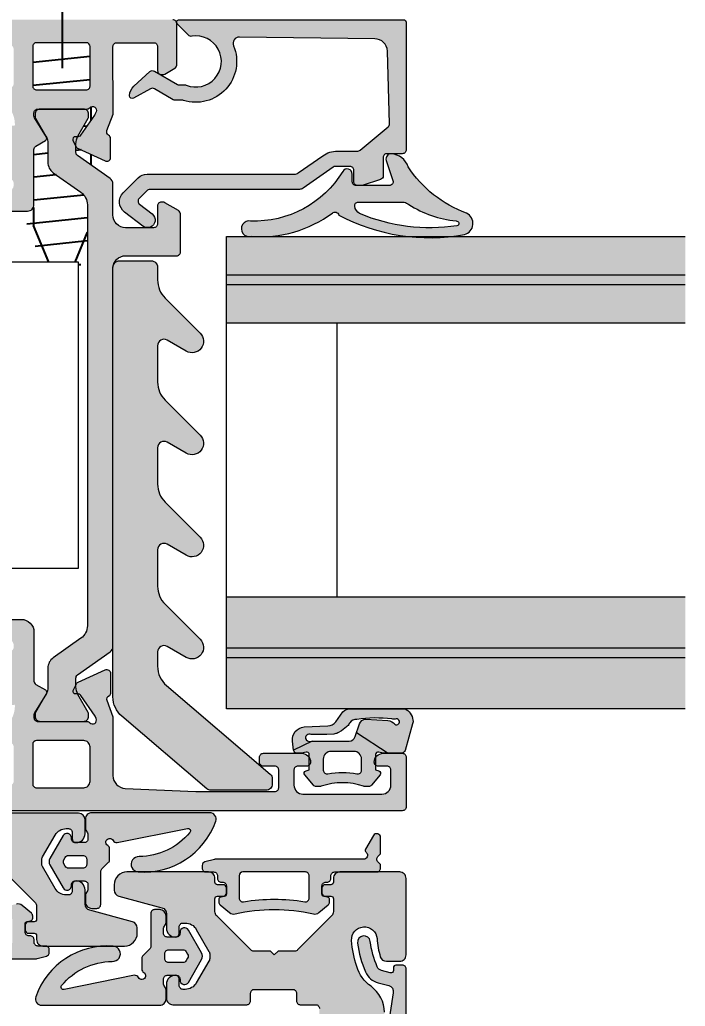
# Model space of a CAD drawing. Header units: millimetres. Extents: x -576 to 4430, y -1196 to 2690.
# Drawn here: x 1961.17 to 1987.28, y -694.8 to -656.14 of the extents above; entities that cross this region are included whole.
import ezdxf

# ---------------------------------------------------------------- set-up
doc = ezdxf.new("R2010")
doc.units = ezdxf.units.MM
doc.header["$LTSCALE"] = 0.25
doc.header["$MEASUREMENT"] = 0
doc.linetypes.add('CENTER', pattern=[2, 1.25, -0.25, 0.25, -0.25])
doc.layers.get('0').update_dxf_attribs({"lineweight": 5})
doc.layers.get('Defpoints').update_dxf_attribs({"lineweight": 5})
for name, color, linetype, lineweight in [('01_Aluminium [Thin]', 141, 'Continuous', 18), ('01_Dimension', 251, 'Continuous', 9), ('01_Fill Glass', 254, 'Continuous', 0), ('01_Fill Plastic', 253, 'Continuous', 0), ('01_Fill Polyamide', 10, 'Continuous', 0), ('01_Glazing [Thin]', 6, 'Continuous', 18), ('01_Plastic', 3, 'Continuous', 20), ('01_Polyamide', 201, 'Continuous', 20)]:
    doc.layers.add(name, color=color, linetype=linetype, lineweight=lineweight)
doc.layers.add('01_Fill 2°material', color=7, linetype='Continuous', lineweight=0, true_color=0xbfbfbf)
doc.layers.add('01_Fill Aluminum', color=7, linetype='Continuous', lineweight=0, true_color=0xdcdcdc)
doc.layers.add('ASSI', color=1, linetype='CENTER')
doc.layers.add('VITERIA', color=40, linetype='Continuous')
doc.styles.add('Aluk Text', font='GOTHIC.TTF')
doc.dimstyles.new('ALUK Manual 1-2', dxfattribs={"dimtxt": 2.5, "dimasz": 1, "dimexe": 2, "dimexo": 4, "dimgap": 1.5, "dimtad": 3, "dimdec": 1, "dimlfac": 2, "dimdsep": 46, "dimtxsty": 'Aluk Text', "dimblk": 'DOT', "dimcen": 0, "dimclrd": 256, "dimclre": 256, "dimclrt": 6, "dimaunit": 1, "dimadec": 0, "dimazin": 0, "dimtfac": 0.7, "dimtdec": 1, "dimtmove": 0, "dimatfit": 3, "dimldrblk": 'DOT', "dimfxl": 1, "dimtolj": 2, "dimlwd": -1, "dimlwe": -1, "dimarcsym": 0})

# ---------------------------------------------------------------- blocks, each defined once
blk = doc.blocks.new('_Dot')
at = {"color": 0, "linetype": 'ByBlock', "lineweight": -2}
blk.add_line((-0.5, 0), (-1, 0), dxfattribs=at)
at = {"color": 0, "linetype": 'ByBlock', "const_width": 0.5}
blk.add_lwpolyline([(-0.25, 0, 1), (0.25, 0, 1)], format="xyb", close=True, dxfattribs=at)
blk = doc.blocks.new('*D285')
at = {"layer": '01_Dimension', "transparency": 16777216}
for p, q in [((1970.332, -623.142), (1970.332, -612.918)), ((1976.334, -652.292), (1976.334, -612.918)), ((1971.332, -614.918), (1975.334, -614.918)), ((1976.334, -614.918), (1983.57, -614.918))]:
    blk.add_line(p, q, dxfattribs=at)
at = {"layer": 'Defpoints', "color": 0, "transparency": 16777216}
for p in [(1970.332, -614.918), (1970.332, -627.142), (1976.334, -656.292)]:
    blk.add_point(p, dxfattribs=at)
at = {"layer": '01_Dimension', "transparency": 16777216, "rotation": 180}
blk.add_blockref('_Dot', (1970.332, -614.918), dxfattribs=at)
at = {"layer": '01_Dimension', "transparency": 16777216}
blk.add_blockref('_Dot', (1976.334, -614.918), dxfattribs=at)
at = {"layer": '01_Dimension', "color": 2, "transparency": 16777216, "insert": (1980.452, -612.136), "char_height": 2.5, "attachment_point": 5, "style": 'Aluk Text'}
blk.add_mtext('\\A2;12', dxfattribs=at)

msp = doc.modelspace()

# ---------------------------------------------------------------- hatches: boundary and pattern name
at = {"layer": '01_Fill 2°material', "ltscale": 0.25}
h = msp.add_hatch(color=256, dxfattribs=at)
h.dxf.hatch_style = 1
h.paths.add_polyline_path([(1975.634, -684.892), (1976.144, -684.892, 0.339454), (1976.289, -684.781), (1976.586, -683.733, 0.148249), (1976.598, -683.588, 0.275164), (1976.267, -683.142), (1974.158, -683.142, 0.212677), (1973.854, -683.261), (1973.573, -683.652, -0.229998), (1973.265, -683.818), (1972.334, -683.858, 0.428184), (1971.875, -684.418), (1971.919, -684.769), (1972.652, -684.417, -0.292004), (1972.414, -684.369, 0.217211), (1972.407, -684.355, -0.778169), (1972.611, -684.159), (1973.216, -684.156), (1973.495, -684.137, 0.054768), (1973.659, -684.095), (1973.796, -684.009), (1973.993, -683.852, 0.161076), (1974.097, -683.725), (1974.119, -683.693, -0.225916), (1974.394, -683.561, -0.066166), (1975.776, -683.545, 0.129571), (1975.903, -683.555, -1.804841), (1975.887, -683.753, 0.210499), (1975.618, -683.61), (1974.75, -683.556, 0.339454), (1974.509, -683.741), (1974.387, -684.083)])
at = {"layer": '01_Fill Aluminum', "ltscale": 0.25}
h = msp.add_hatch(color=256, dxfattribs=at)
h.dxf.hatch_style = 1
h.paths.add_polyline_path([(1957.834, -662.562, 0.088182), (1957.843, -662.614), (1958.07, -663.232, -0.361062), (1958.007, -663.413, 0.263725), (1957.934, -663.542), (1957.934, -664.292, 0.548619), (1958.147, -664.428), (1959.223, -663.927, 0.176327), (1959.296, -663.854), (1959.404, -663.621, 0.721513), (1959.28, -663.477, -0.330726), (1959.111, -663.421), (1958.55, -662.62), (1958.498, -662.504, -0.858403), (1958.746, -662.342, 0.213411), (1958.858, -662.392), (1960.784, -662.392, -0.414214), (1960.934, -662.542), (1960.934, -662.653, -0.137872), (1960.912, -662.731), (1960.449, -663.49, 0.585524), (1960.534, -663.642), (1961.484, -663.642, 0.414214), (1961.734, -663.392), (1961.734, -661.225, -0.267949), (1961.809, -661.096), (1962.184, -660.879, 0.421389), (1962.22, -660.74), (1961.756, -659.981, -0.137872), (1961.734, -659.903), (1961.734, -659.792, -0.414214), (1961.884, -659.642), (1963.811, -659.642, 0.213411), (1963.923, -659.592, -0.858331), (1964.171, -659.754), (1964.119, -659.87), (1963.558, -660.671, -0.267949), (1963.422, -660.734), (1963.364, -660.729, 0.57735), (1963.264, -660.871), (1963.373, -661.104, 0.176327), (1963.445, -661.177), (1964.521, -661.678, 0.548619), (1964.735, -661.542), (1964.735, -660.792, 0.263725), (1964.662, -660.663, -0.359508), (1964.598, -660.483), (1964.835, -659.838), (1964.834, -657.193, -0.414332), (1964.984, -657.042), (1966.434, -657.042, -0.414214), (1966.584, -657.192), (1966.584, -658.142, 0.474297), (1966.764, -658.289, 0.183081), (1966.869, -658.272), (1967.259, -658.047, 0.267949), (1967.334, -657.917), (1967.334, -656.292, 0.414214), (1967.184, -656.142), (1957.984, -656.142, 0.414214), (1957.834, -656.292), (1957.834, -657.892, 0.414214), (1958.084, -658.142), (1959.034, -658.142, 0.414214), (1959.184, -657.992), (1959.184, -657.792, 0.414214), (1959.034, -657.642), (1958.684, -657.642, -0.414214), (1958.534, -657.492), (1958.534, -656.993, -0.414214), (1958.684, -656.843), (1959.784, -656.843, -0.413227), (1959.934, -656.993, 0.413227), (1960.084, -657.142), (1960.784, -657.142, -0.414214), (1960.934, -657.292), (1960.934, -658.658, -0.234811), (1960.875, -658.777), (1960.328, -659.191, 0.55076), (1960.349, -659.444, -0.111183), (1960.651, -659.699), (1960.771, -659.608, -0.176327), (1960.983, -660.295), (1960.833, -660.287, -0.176327), (1960.594, -660.855), (1960.704, -660.957, -0.176327), (1960.065, -661.284), (1960.046, -661.136, -0.176327), (1959.446, -660.999), (1959.364, -661.125, -0.176327), (1958.931, -660.552), (1959.074, -660.508, -0.086929), (1959.035, -660.2, 0.506474), (1958.722, -659.946), (1958.58, -659.983, 0.340845), (1957.834, -660.95)])
h.paths.add_polyline_path([(1961.684, -658.742), (1961.684, -657.192, -0.414214), (1961.834, -657.042), (1963.784, -657.042, -0.41415), (1963.934, -657.192), (1963.934, -658.742, -0.414277), (1963.784, -658.892), (1961.834, -658.892, -0.414214)], flags=16)
h = msp.add_hatch(color=256, dxfattribs=at)
h.dxf.hatch_style = 1
h.paths.add_polyline_path([(1967.8, -656.75, 0.239713), (1967.93, -656.792, -1.314619), (1967.709, -658.707, 0.096472), (1967.653, -658.696), (1967.434, -658.696, -0.131652), (1967.359, -658.676), (1966.46, -658.157, 0.32492), (1966.285, -658.175), (1965.652, -658.744, 0.221443), (1965.487, -659.133, 0.543658), (1965.635, -659.213), (1966.311, -658.846, -0.260828), (1966.458, -658.848), (1967.198, -659.276, 0.131652), (1967.273, -659.296), (1967.549, -659.296, -0.077954), (1967.595, -659.303, 0.639471), (1969.562, -657.166, -0.535663), (1969.794, -656.82), (1975.104, -656.887, -0.402203), (1975.598, -657.372), (1975.68, -660.218, -0.237824), (1975.626, -660.342), (1974.529, -661.258, -0.175595), (1974.433, -661.292), (1973.635, -661.292, 0.153915), (1973.062, -661.473), (1972.099, -662.147, -0.153915), (1971.956, -662.192), (1966.174, -662.192, 0.198912), (1965.82, -662.339), (1965.234, -662.925, 0.457988), (1965.289, -663.68), (1966.005, -664.23, 1), (1966.371, -663.755), (1965.874, -663.373, -0.452966), (1965.859, -663.148), (1966.171, -662.836, -0.198912), (1966.277, -662.792), (1972.145, -662.792, 0.153915), (1972.289, -662.747), (1973.471, -661.92, -0.153915), (1973.557, -661.892), (1974.134, -661.892, -0.414214), (1974.284, -662.042), (1974.284, -662.492, 0.414214), (1974.434, -662.642), (1974.568, -662.642, 0.078702), (1974.615, -662.635), (1975.33, -662.403, 0.32492), (1975.434, -662.26), (1975.434, -661.542, -0.414214), (1975.584, -661.392), (1976.184, -661.392, 0.414214), (1976.334, -661.242), (1976.334, -656.242, 0.414214), (1976.234, -656.142), (1967.434, -656.142, 0.668179), (1967.363, -656.313)])
h = msp.add_hatch(color=256, dxfattribs=at)
h.dxf.hatch_style = 1
h.paths.add_polyline_path([(1957.834, -682.335, 0.340845), (1958.58, -683.302), (1958.722, -683.339, 0.506474), (1959.035, -683.085, -0.086929), (1959.074, -682.777), (1958.931, -682.733, -0.176327), (1959.364, -682.16), (1959.446, -682.286, -0.176327), (1960.046, -682.149), (1960.065, -682.001, -0.176327), (1960.704, -682.328), (1960.594, -682.43, -0.176327), (1960.833, -682.998), (1960.983, -682.99, -0.176327), (1960.771, -683.676), (1960.651, -683.586, -0.111183), (1960.349, -683.841, 0.55076), (1960.328, -684.094), (1960.875, -684.508, -0.234811), (1960.934, -684.627), (1960.934, -685.992, -0.414214), (1960.784, -686.142), (1960.084, -686.142, 0.413227), (1959.934, -686.292, -0.413227), (1959.784, -686.441), (1958.684, -686.441, -0.414214), (1958.534, -686.291), (1958.534, -685.792, -0.414214), (1958.684, -685.642), (1959.034, -685.642, 0.414214), (1959.184, -685.492), (1959.184, -685.292, 0.414214), (1959.034, -685.142), (1958.084, -685.142, 0.414214), (1957.834, -685.392), (1957.834, -686.992, 0.414214), (1957.984, -687.142), (1976.184, -687.142, 0.414214), (1976.334, -686.992), (1976.334, -685.042, 0.414214), (1976.184, -684.892), (1975.434, -684.892, 0.414214), (1975.084, -685.242, 0.414214), (1975.234, -685.392), (1975.584, -685.392, -0.414214), (1975.734, -685.542), (1975.734, -686.142, -0.414214), (1975.384, -686.492), (1972.284, -686.492, -0.414214), (1971.934, -686.142), (1971.934, -685.542, -0.414214), (1972.084, -685.392), (1972.434, -685.392, 0.414214), (1972.584, -685.242, 0.414214), (1972.234, -684.892), (1970.734, -684.892, 0.414214), (1970.584, -685.042), (1970.584, -685.242, 0.414214), (1970.734, -685.392), (1971.184, -685.392, -0.414214), (1971.334, -685.542), (1971.334, -686.242, -0.414214), (1971.184, -686.392), (1968.084, -686.392), (1965.311, -686.265, -0.400839), (1964.834, -685.766), (1964.834, -683.508, 0.086513), (1964.825, -683.457), (1964.591, -682.807, -0.392793), (1964.654, -682.66), (1964.662, -682.656, 0.294413), (1964.731, -682.55), (1964.737, -681.76, 0.548619), (1964.524, -681.623), (1963.471, -682.097, 0.177976), (1963.397, -682.17), (1963.277, -682.424, 0.717549), (1963.4, -682.568, -0.329769), (1963.568, -682.626), (1964.131, -683.44), (1964.171, -683.531, -0.855531), (1963.923, -683.692, 0.213411), (1963.811, -683.642), (1961.884, -683.642, -0.414214), (1961.734, -683.492), (1961.734, -683.382, -0.137872), (1961.756, -683.304), (1962.22, -682.545, 0.421389), (1962.184, -682.406), (1961.809, -682.189, -0.267949), (1961.734, -682.059), (1961.734, -680.142, 0.414214), (1961.234, -679.642), (1960.534, -679.642, 0.585524), (1960.449, -679.795), (1960.912, -680.554, -0.137872), (1960.934, -680.632), (1960.934, -680.742, -0.414214), (1960.784, -680.892), (1958.858, -680.892, 0.213411), (1958.746, -680.942, -0.85546), (1958.497, -680.781), (1958.538, -680.69), (1959.1, -679.876, -0.267949), (1959.236, -679.811), (1959.293, -679.816, 0.57735), (1959.392, -679.674), (1959.271, -679.42, 0.177976), (1959.197, -679.347), (1958.143, -678.872, 0.544467), (1957.932, -679.01), (1957.937, -679.8, 0.303984), (1958.011, -679.908, -0.402738), (1958.077, -680.057), (1957.843, -680.708, 0.086513), (1957.834, -680.759)])
h.paths.add_polyline_path([(1961.834, -684.392), (1963.684, -684.392, -0.414214), (1963.934, -684.642), (1963.934, -685.992, -0.414214), (1963.684, -686.242), (1961.834, -686.242, -0.414244), (1961.684, -686.092), (1961.684, -684.542, -0.414184)], flags=16)
h = msp.add_hatch(color=256, dxfattribs=at)
h.dxf.hatch_style = 1
h.paths.add_polyline_path([(1976.184, -725.793, 0.414214), (1976.334, -725.643), (1976.334, -693.344, 0.414214), (1976.184, -693.194), (1975.934, -693.194, 0.414214), (1975.834, -693.294), (1975.834, -693.398, -0.493145), (1975.708, -693.495), (1975.365, -693.403, -0.229199), (1975.201, -693.26, -0.069395), (1974.925, -692.262, 1), (1974.429, -692.327, 0.069395), (1974.742, -693.459, 0.229199), (1975.236, -693.886), (1975.649, -693.996, -0.383864), (1975.831, -694.277), (1975.587, -695.814, 0.039314), (1975.581, -695.892), (1975.584, -724.643, -0.414241), (1975.334, -724.893), (1973.834, -724.893, -0.414214), (1973.584, -724.643), (1973.584, -723.393, 0.414214), (1973.334, -723.143), (1971.664, -723.143, 0.214749), (1971.477, -723.227), (1971.174, -723.569, -0.427189), (1970.958, -723.578), (1970.581, -723.213, 1), (1970.233, -723.573), (1970.977, -724.292, 0.451496), (1971.202, -724.292), (1971.637, -723.801, -0.231889), (1971.755, -723.743), (1972.834, -723.743, -0.414214), (1972.984, -723.893), (1972.984, -725.643, 0.414214), (1973.134, -725.793)])
at = {"layer": '01_Fill Glass', "ltscale": 0.25}
h = msp.add_hatch(color=256, dxfattribs=at)
h.dxf.hatch_style = 1
h.paths.add_polyline_path([(1969.284, -683.142), (1987.284, -683.142), (1987.284, -678.762), (1969.284, -678.762)])
h.paths.add_polyline_path([(1969.284, -668.022), (1987.284, -668.022), (1987.284, -664.642), (1969.284, -664.642)])
at = {"layer": '01_Fill Plastic', "ltscale": 0.25}
h = msp.add_hatch(color=256, dxfattribs=at)
h.dxf.hatch_style = 1
h.paths.add_polyline_path([(1970.231, -664.031, 1.248095), (1970.258, -664.628, 0.180641), (1973.439, -663.721, -0.571388), (1973.697, -663.8, 0.168668), (1978.62, -664.562, 0.698506), (1978.701, -663.728, -0.159099), (1976.41, -661.909, 0.302817), (1975.756, -661.395, 0.536771), (1975.551, -661.657), (1975.813, -662.445, -0.511773), (1975.671, -662.642), (1974.371, -662.642, -0.414214), (1974.221, -662.492), (1974.221, -662.192, 0.752498), (1973.844, -662.088, -0.27203)])
h.paths.add_polyline_path([(1974.452, -663.294), (1976.253, -663.294, -0.138334), (1976.438, -663.385, 0.117417), (1978.29, -664.03, -0.964685), (1978.326, -664.218, -0.136865), (1974.51, -663.741, -0.234974), (1974.319, -663.447, -0.505344)], flags=16)
at = {"layer": '01_Fill Plastic'}
msp.add_hatch(color=256, dxfattribs=at).paths.add_polyline_path([(1964.834, -682.679, 0.219427), (1965.185, -683.44), (1968.514, -686.283, 0.178558), (1968.676, -686.342), (1970.834, -686.342, 0.414214), (1971.084, -686.092), (1971.084, -685.897, 0.219427), (1970.996, -685.707), (1966.935, -682.238, -0.219427), (1966.584, -681.478), (1966.584, -680.916, -0.57735), (1966.959, -680.699), (1967.709, -681.132, 0.876976), (1968.252, -680.424), (1966.877, -679.049, -0.198912), (1966.584, -678.342), (1966.584, -676.916, -0.57735), (1966.959, -676.699), (1967.709, -677.132, 0.876976), (1968.252, -676.424), (1966.877, -675.049, -0.198912), (1966.584, -674.342), (1966.584, -672.916, -0.57735), (1966.959, -672.699), (1967.709, -673.132, 0.876976), (1968.252, -672.424), (1966.877, -671.049, -0.198912), (1966.584, -670.342), (1966.584, -668.916, -0.57735), (1966.959, -668.699), (1967.709, -669.132, 0.876976), (1968.252, -668.424), (1966.877, -667.049, -0.198912), (1966.584, -666.342), (1966.584, -665.842, 0.414214), (1966.334, -665.592), (1965.084, -665.592, 0.414214), (1964.834, -665.842)])
at = {"layer": '01_Fill Plastic', "ltscale": 0.25}
h = msp.add_hatch(color=256, dxfattribs=at)
h.dxf.hatch_style = 1
h.paths.add_polyline_path([(1971.919, -684.769, 0.363522), (1972.066, -684.892), (1972.234, -684.892), (1972.408, -684.846, -0.493042), (1972.534, -684.942), (1972.534, -685.542), (1972.408, -685.576, 0.548619), (1972.357, -685.737), (1972.695, -686.139, 0.221695), (1972.81, -686.192), (1972.955, -686.192, 0.08472), (1973.005, -686.184, -0.170664), (1974.663, -686.184, 0.08472), (1974.713, -686.192), (1974.859, -686.192, 0.221695), (1974.974, -686.139), (1975.311, -685.737, 0.548619), (1975.26, -685.576), (1975.134, -685.542), (1975.134, -684.942, -0.493042), (1975.26, -684.846), (1975.434, -684.892), (1975.634, -684.892), (1974.387, -684.083), (1974.334, -684.232, -0.339454), (1974.092, -684.417), (1972.652, -684.417)])
h.paths.add_polyline_path([(1974.584, -685.117), (1974.584, -685.552, -0.473474), (1974.405, -685.699, 0.099331), (1973.264, -685.699, -0.473474), (1973.084, -685.552), (1973.084, -685.117, -0.414214), (1973.384, -684.817), (1974.284, -684.817, -0.414214)], flags=16)
h = msp.add_hatch(color=256, dxfattribs=at)
h.dxf.hatch_style = 1
h.paths.add_polyline_path([(1961.836, -691.393, -0.414214), (1961.736, -691.493), (1961.511, -691.493, 0.414214), (1961.386, -691.618), (1961.386, -691.818, 0.414214), (1961.511, -691.943), (1961.736, -691.943, -0.414214), (1961.836, -692.043), (1961.836, -692.174, 0.436487), (1962.085, -692.443), (1965.286, -692.443, 0.414214), (1965.786, -691.943), (1965.786, -691.734, 0.339454), (1965.6, -691.492), (1963.921, -691.042, -0.339454), (1963.736, -690.801), (1963.736, -690.243, 0.414214), (1963.386, -689.893, 0.414214), (1963.236, -690.043), (1963.236, -690.293, -0.414214), (1963.086, -690.443), (1962.999, -690.443, -0.267949), (1962.566, -690.193), (1962.069, -689.331, -0.131652), (1962.036, -689.206), (1962.036, -689.079, -0.131652), (1962.069, -688.954), (1962.566, -688.093, -0.267949), (1962.999, -687.843), (1963.086, -687.843, -0.414214), (1963.236, -687.993), (1963.236, -688.243, 0.414214), (1963.386, -688.393, 0.414214), (1963.736, -688.043), (1963.736, -687.493, 0.414214), (1963.486, -687.243), (1960.586, -687.243, 0.414214), (1960.436, -687.393), (1960.436, -687.693, -0.414214), (1960.286, -687.843), (1958.786, -687.843, -0.414214), (1958.636, -687.693), (1958.636, -687.393, 0.414214), (1958.486, -687.243), (1957.886, -687.243, -0.414214), (1957.736, -687.093), (1957.736, -686.343, 0.414214), (1957.586, -686.193), (1955.436, -686.193, 0.414214), (1955.186, -686.443), (1955.186, -686.943, 0.243183), (1955.713, -687.962, -0.163247), (1956.275, -688.733, -0.058029), (1956.473, -689.755, -1), (1955.476, -689.83, 0.051425), (1955.349, -689.123, 0.334223), (1955.109, -688.943), (1954.586, -688.943, 0.414214), (1954.336, -689.193), (1954.336, -692.193, 0.414214), (1954.586, -692.443), (1956.936, -692.443, 0.414214), (1957.186, -692.193), (1957.186, -692.043, -0.414214), (1957.286, -691.943), (1957.511, -691.943, 0.414214), (1957.636, -691.818), (1957.636, -691.618, 0.414214), (1957.511, -691.493), (1957.286, -691.493, -0.414214), (1957.186, -691.393), (1957.186, -690.896, -0.198912), (1957.259, -690.719), (1958.592, -689.387, -0.198912), (1958.698, -689.343), (1959.361, -689.343), (1959.511, -689.193), (1959.661, -689.343), (1960.323, -689.343, -0.198912), (1960.43, -689.387), (1961.762, -690.719, -0.198912), (1961.836, -690.896)])
h = msp.add_hatch(color=256, dxfattribs=at)
h.dxf.hatch_style = 1
h.paths.add_polyline_path([(1963.773, -687.902), (1963.834, -688.008, -0.130289), (1963.853, -688.083), (1963.853, -688.243, -0.414214), (1963.703, -688.393), (1963.353, -688.393, -0.414214), (1963.203, -688.243), (1963.203, -688.206, 0.767327), (1962.877, -688.118), (1962.357, -689.018, 0.267949), (1962.358, -689.268), (1962.877, -690.168, 0.839732), (1963.204, -690.06, -0.447857), (1963.353, -689.893), (1963.703, -689.893, -0.414214), (1963.853, -690.043), (1963.853, -690.203, -0.130289), (1963.834, -690.277), (1963.773, -690.383, 0.130289), (1963.753, -690.458), (1963.753, -690.718, 0.414214), (1964.003, -690.968), (1964.203, -690.968, 0.414214), (1964.353, -690.818), (1964.353, -689.53, -0.198912), (1964.397, -689.424), (1964.659, -689.162, 0.198912), (1964.703, -689.056), (1964.703, -688.636, 0.267949), (1964.628, -688.506, -1.351486), (1964.838, -688.31, 0.355417), (1965.01, -688.39), (1967.75, -687.836, -0.718027), (1967.848, -687.998, -0.218267), (1965.865, -688.939, 1), (1965.822, -689.538, 0.337265), (1968.865, -687.552, 0.518343), (1968.629, -687.218), (1964.003, -687.218, 0.414214), (1963.753, -687.468), (1963.753, -687.828, 0.130289)])
h.paths.add_polyline_path([(1963.803, -689.043), (1963.803, -689.243, -0.414214), (1963.653, -689.393), (1963.094, -689.393, -0.267949), (1962.964, -689.318), (1962.906, -689.218, -0.267949), (1962.906, -689.068), (1962.964, -688.968, -0.267949), (1963.094, -688.893), (1963.653, -688.893, -0.414214)], flags=16)
h = msp.add_hatch(color=256, dxfattribs=at)
h.dxf.hatch_style = 1
h.paths.add_polyline_path([(1968.332, -689.392, 0.414214), (1968.482, -689.542), (1968.782, -689.542, -0.414233), (1968.932, -689.692), (1968.932, -689.792, 0.414233), (1969.082, -689.942), (1969.132, -689.942, -0.414207), (1969.282, -690.092), (1969.282, -690.409, -0.363995), (1969.199, -690.508), (1969.064, -690.531, 0.363964), (1968.982, -690.63), (1968.982, -690.712, 0.2217), (1969.035, -690.827), (1969.402, -691.134, 0.236271), (1969.62, -691.186, -0.115394), (1972.694, -691.186, 0.236186), (1972.912, -691.134), (1973.278, -690.827, 0.221712), (1973.332, -690.712), (1973.332, -690.63, 0.363951), (1973.249, -690.531), (1973.114, -690.508, -0.363908), (1973.032, -690.409), (1973.032, -690.092, -0.414233), (1973.182, -689.942), (1973.232, -689.942, 0.414233), (1973.382, -689.792), (1973.382, -689.692, -0.414233), (1973.532, -689.542), (1975.182, -689.542, 0.414233), (1975.332, -689.392), (1975.332, -689.254), (1975.226, -689.148, -0.414214), (1975.226, -688.936), (1975.332, -688.83), (1975.332, -688.192, 0.767312), (1975.052, -688.117), (1974.744, -688.651, 0.364154), (1974.765, -688.778, -0.697884), (1974.668, -689.042), (1968.852, -689.042, 0.065543), (1968.813, -689.047), (1968.443, -689.146, 0.339454), (1968.332, -689.291)])
h.paths.add_polyline_path([(1969.932, -689.542), (1972.382, -689.542, -0.414258), (1972.532, -689.692), (1972.532, -690.562, -0.464398), (1972.357, -690.71, 0.084503), (1969.957, -690.71, -0.464612), (1969.782, -690.562), (1969.782, -689.692, -0.41417)], flags=16)
h = msp.add_hatch(color=256, dxfattribs=at)
h.dxf.hatch_style = 1
h.paths.add_polyline_path([(1968.102, -693.892, -0.267949), (1967.669, -694.142), (1967.582, -694.142, -0.414214), (1967.432, -693.992), (1967.432, -693.742, 0.414214), (1967.282, -693.592, 0.414214), (1966.932, -693.942), (1966.932, -694.492, 0.414214), (1967.182, -694.742), (1970.082, -694.742, 0.414214), (1970.232, -694.592), (1970.232, -694.292, -0.414214), (1970.382, -694.142), (1971.882, -694.142, -0.414214), (1972.032, -694.292), (1972.032, -694.592, 0.414214), (1972.182, -694.742), (1972.782, -694.742, -0.414214), (1972.932, -694.892), (1972.932, -695.642, 0.414214), (1973.082, -695.792), (1975.232, -695.792, 0.414214), (1975.482, -695.542), (1975.482, -695.042, 0.243183), (1974.955, -694.023, -0.163247), (1974.393, -693.252, -0.058029), (1974.195, -692.23, -1), (1975.192, -692.155, 0.051425), (1975.319, -692.862, 0.334223), (1975.559, -693.042), (1976.082, -693.042, 0.414214), (1976.332, -692.792), (1976.332, -689.792, 0.414214), (1976.082, -689.542), (1973.732, -689.542, 0.414214), (1973.482, -689.792), (1973.482, -689.942, -0.414214), (1973.382, -690.042), (1973.157, -690.042, 0.414214), (1973.032, -690.167), (1973.032, -690.367, 0.414214), (1973.157, -690.492), (1973.382, -690.492, -0.414214), (1973.482, -690.592), (1973.482, -691.089, -0.198912), (1973.409, -691.266), (1972.076, -692.598, -0.198912), (1971.97, -692.642), (1971.307, -692.642), (1971.157, -692.792), (1971.007, -692.642), (1970.345, -692.642, -0.198912), (1970.238, -692.598), (1968.906, -691.266, -0.198912), (1968.832, -691.089), (1968.832, -690.592, -0.414214), (1968.932, -690.492), (1969.157, -690.492, 0.414214), (1969.282, -690.367), (1969.282, -690.167, 0.414214), (1969.157, -690.042), (1968.932, -690.042, -0.414214), (1968.832, -689.942), (1968.832, -689.811, 0.436487), (1968.583, -689.542), (1965.382, -689.542, 0.414214), (1964.882, -690.042), (1964.882, -690.251, 0.339454), (1965.068, -690.493), (1966.747, -690.943, -0.339454), (1966.932, -691.184), (1966.932, -691.742, 0.414214), (1967.282, -692.092, 0.414214), (1967.432, -691.942), (1967.432, -691.692, -0.414214), (1967.582, -691.542), (1967.669, -691.542, -0.267949), (1968.102, -691.792), (1968.599, -692.654, -0.131652), (1968.632, -692.779), (1968.632, -692.906, -0.131652), (1968.599, -693.031)])
h = msp.add_hatch(color=256, dxfattribs=at)
h.dxf.hatch_style = 1
h.paths.add_polyline_path([(1955.336, -692.731), (1955.442, -692.837, -0.414214), (1955.442, -693.049), (1955.336, -693.155), (1955.336, -693.793, 0.767312), (1955.616, -693.868), (1955.924, -693.334, 0.364154), (1955.903, -693.207, -0.697884), (1956, -692.943), (1961.816, -692.943, 0.065543), (1961.855, -692.938), (1962.225, -692.839, 0.339454), (1962.336, -692.694), (1962.336, -692.593, 0.414214), (1962.186, -692.443), (1961.886, -692.443, -0.414233), (1961.736, -692.293), (1961.736, -692.193, 0.414233), (1961.586, -692.043), (1961.536, -692.043, -0.414207), (1961.386, -691.893), (1961.386, -691.576, -0.363995), (1961.469, -691.477), (1961.604, -691.454, 0.363964), (1961.686, -691.355), (1961.686, -691.273, 0.2217), (1961.633, -691.158), (1961.266, -690.851, 0.236271), (1961.048, -690.799, -0.115394), (1957.974, -690.799, 0.236186), (1957.756, -690.851), (1957.39, -691.158, 0.221712), (1957.336, -691.273), (1957.336, -691.355, 0.363951), (1957.419, -691.454), (1957.554, -691.477, -0.363908), (1957.636, -691.576), (1957.636, -691.893, -0.414233), (1957.486, -692.043), (1957.436, -692.043, 0.414233), (1957.286, -692.193), (1957.286, -692.293, -0.414233), (1957.136, -692.443), (1955.486, -692.443, 0.414233), (1955.336, -692.593)])
h.paths.add_polyline_path([(1960.736, -692.443), (1958.286, -692.443, -0.414258), (1958.136, -692.293), (1958.136, -691.423, -0.464398), (1958.312, -691.275, 0.084503), (1960.711, -691.275, -0.464612), (1960.886, -691.423), (1960.886, -692.293, -0.41417)], flags=16)
h = msp.add_hatch(color=256, dxfattribs=at)
h.dxf.hatch_style = 1
h.paths.add_polyline_path([(1965.965, -692.929), (1965.965, -693.349, 0.267949), (1966.04, -693.479, -1.351486), (1965.83, -693.675, 0.355417), (1965.658, -693.595), (1962.918, -694.149, -0.718027), (1962.82, -693.987, -0.218267), (1964.803, -693.046, 1), (1964.846, -692.447, 0.337265), (1961.803, -694.433, 0.518343), (1962.039, -694.767), (1966.665, -694.767, 0.414214), (1966.915, -694.517), (1966.915, -694.157, 0.130289), (1966.895, -694.083), (1966.834, -693.977, -0.130289), (1966.815, -693.902), (1966.815, -693.742, -0.414214), (1966.965, -693.592), (1967.315, -693.592, -0.414214), (1967.465, -693.742), (1967.465, -693.779, 0.767327), (1967.791, -693.867), (1968.311, -692.967, 0.267949), (1968.31, -692.717), (1967.791, -691.817, 0.839732), (1967.464, -691.925, -0.447857), (1967.315, -692.092), (1966.965, -692.092, -0.414214), (1966.815, -691.942), (1966.815, -691.782, -0.130289), (1966.834, -691.708), (1966.895, -691.602, 0.130289), (1966.915, -691.527), (1966.915, -691.267, 0.414214), (1966.665, -691.017), (1966.465, -691.017, 0.414214), (1966.315, -691.167), (1966.315, -692.455, -0.198912), (1966.271, -692.561), (1966.009, -692.823, 0.198912)])
h.paths.add_polyline_path([(1966.865, -692.742, -0.414214), (1967.015, -692.592), (1967.574, -692.592, -0.267949), (1967.704, -692.667), (1967.762, -692.767, -0.267949), (1967.762, -692.917), (1967.704, -693.017, -0.267949), (1967.574, -693.092), (1967.015, -693.092, -0.414214), (1966.865, -692.942)], flags=16)
at = {"layer": '01_Fill Polyamide', "ltscale": 0.25}
h = msp.add_hatch(color=256, dxfattribs=at)
h.dxf.hatch_style = 1
h.paths.add_polyline_path([(1964.829, -663.792), (1964.829, -662.573, 0.243523), (1964.723, -662.369), (1963.442, -661.464, -0.243523), (1963.379, -661.341), (1963.379, -661, -0.131571), (1963.459, -660.7), (1963.865, -659.996, 0.245162), (1963.869, -659.903, 0.507822), (1963.679, -659.642), (1961.979, -659.642, 0.507822), (1961.788, -659.903, 0.245162), (1961.792, -659.996), (1962.198, -660.7, -0.131571), (1962.279, -661), (1962.279, -661.729, 0.243523), (1962.49, -662.138), (1963.575, -662.905, -0.243523), (1963.829, -663.395), (1963.829, -679.89, -0.243523), (1963.575, -680.38), (1962.49, -681.147, 0.243523), (1962.279, -681.555), (1962.279, -682.285, -0.131571), (1962.198, -682.585), (1961.792, -683.289, 0.245162), (1961.788, -683.382, 0.507822), (1961.979, -683.642), (1963.679, -683.642, 0.507822), (1963.869, -683.382, 0.245162), (1963.865, -683.289), (1963.459, -682.585, -0.131571), (1963.379, -682.285), (1963.379, -681.944, -0.243523), (1963.442, -681.821), (1964.723, -680.916, 0.243523), (1964.829, -680.712), (1964.829, -665.892, -0.414214), (1965.329, -665.392), (1967.329, -665.392, 0.414214), (1967.479, -665.242), (1967.479, -663.754, 0.267949), (1967.404, -663.624), (1966.864, -663.313, 0.131652), (1966.789, -663.292, 0.569051), (1966.579, -663.442), (1966.579, -664.142, -0.414214), (1966.429, -664.292), (1965.329, -664.292, -0.414214)])

# ---------------------------------------------------------------- linework, layer by layer
at = {"layer": '01_Aluminium [Thin]'}
for points in [[(1960.534, -663.642), (1961.484, -663.642, 0.414214), (1961.734, -663.392), (1961.734, -661.225, -0.267949), (1961.809, -661.096), (1962.184, -660.879, 0.421389), (1962.22, -660.74), (1961.756, -659.981, -0.137872), (1961.734, -659.903), (1961.734, -659.792, -0.414214), (1961.884, -659.642), (1963.811, -659.642, 0.213411), (1963.923, -659.592, -0.858403), (1964.171, -659.754), (1964.124, -659.857, -0.046374), (1964.111, -659.881), (1963.558, -660.671, -0.267949), (1963.422, -660.734), (1963.364, -660.729, 0.57735), (1963.264, -660.871), (1963.373, -661.104, 0.176327), (1963.445, -661.177), (1964.521, -661.678, 0.548619), (1964.735, -661.542), (1964.735, -660.792, 0.263725), (1964.662, -660.663, -0.359508), (1964.598, -660.483), (1964.835, -659.838), (1964.834, -657.192, -0.414214), (1964.984, -657.042), (1966.434, -657.042, -0.414214), (1966.584, -657.192), (1966.584, -658.142, 0.414214), (1966.734, -658.292), (1966.794, -658.292, 0.131652), (1966.869, -658.272), (1967.259, -658.047, 0.267949), (1967.334, -657.917), (1967.334, -656.292, 0.414214), (1967.184, -656.142)], [(1960.534, -679.642), (1961.234, -679.642, -0.414214), (1961.734, -680.142), (1961.734, -682.059, 0.267949), (1961.809, -682.189), (1962.184, -682.406, -0.421389), (1962.22, -682.545), (1961.756, -683.304, 0.137872), (1961.734, -683.382), (1961.734, -683.492, 0.414214), (1961.884, -683.642), (1963.811, -683.642, -0.213411), (1963.923, -683.692, 0.85546), (1964.171, -683.531), (1964.131, -683.44), (1963.568, -682.626, 0.267949), (1963.433, -682.561), (1963.375, -682.566, -0.57735), (1963.277, -682.424), (1963.397, -682.17, -0.177976), (1963.471, -682.097), (1964.524, -681.623, -0.548619), (1964.737, -681.76), (1964.731, -682.55, -0.294413), (1964.662, -682.656), (1964.654, -682.66, 0.392793), (1964.591, -682.807), (1964.825, -683.457, -0.086513), (1964.834, -683.508), (1964.834, -685.766, 0.400839), (1965.311, -686.265), (1968.084, -686.392), (1971.184, -686.392, 0.414214), (1971.334, -686.242), (1971.334, -685.542, 0.414214), (1971.184, -685.392), (1970.734, -685.392, -0.414214), (1970.584, -685.242), (1970.584, -685.042, -0.414214), (1970.734, -684.892), (1972.234, -684.892, -0.414214), (1972.584, -685.242, -0.414214), (1972.434, -685.392), (1972.084, -685.392, 0.414214), (1971.934, -685.542), (1971.934, -686.142, 0.414214), (1972.284, -686.492), (1975.384, -686.492, 0.414214), (1975.734, -686.142), (1975.734, -685.542, 0.414214), (1975.584, -685.392), (1975.234, -685.392, -0.414214), (1975.084, -685.242, -0.414214), (1975.434, -684.892), (1976.184, -684.892, -0.414214), (1976.334, -685.042), (1976.334, -686.992, -0.414214), (1976.184, -687.142), (1957.984, -687.142, -0.414214)], [(1976.334, -725.643), (1976.334, -693.344, 0.414214), (1976.184, -693.194), (1975.934, -693.194, 0.414214), (1975.834, -693.294), (1975.834, -693.398, -0.493145), (1975.708, -693.495), (1975.365, -693.403, -0.229199), (1975.201, -693.26, -0.069395), (1974.925, -692.262, 1), (1974.429, -692.327, 0.069395), (1974.742, -693.459, 0.229199), (1975.236, -693.886), (1975.649, -693.996, -0.383864), (1975.831, -694.277), (1975.587, -695.814, 0.039314)]]:
    msp.add_lwpolyline(points, format="xyb", dxfattribs=at)
for points in [[(1967.595, -659.303, 0.077954), (1967.549, -659.296), (1967.273, -659.296, -0.131652), (1967.198, -659.276), (1966.458, -658.848, 0.260828), (1966.311, -658.846), (1965.635, -659.213, -0.568509), (1965.487, -659.125), (1965.487, -659.116, -0.212557), (1965.652, -658.744), (1966.285, -658.175, -0.32492), (1966.46, -658.157), (1967.359, -658.676, 0.131652), (1967.434, -658.696), (1967.653, -658.696, -0.096472), (1967.709, -658.707, 1.314619), (1967.93, -656.792, -0.239713), (1967.8, -656.75), (1967.363, -656.313, -0.668179), (1967.434, -656.142), (1976.234, -656.142, -0.414214), (1976.334, -656.242), (1976.334, -661.242, -0.414216), (1976.184, -661.392), (1975.584, -661.392, 0.414214), (1975.434, -661.542), (1975.434, -662.26, -0.32492), (1975.33, -662.403), (1974.615, -662.635, -0.078702), (1974.568, -662.642), (1974.434, -662.642, -0.414214), (1974.284, -662.492), (1974.284, -662.042, 0.414214), (1974.134, -661.892), (1973.557, -661.892, 0.153915), (1973.471, -661.92), (1972.289, -662.747, -0.153915), (1972.145, -662.792), (1966.277, -662.792, 0.198912), (1966.171, -662.836), (1965.859, -663.148, 0.452966), (1965.874, -663.373), (1966.371, -663.755, -1), (1966.005, -664.23), (1965.289, -663.68, -0.457988), (1965.234, -662.925), (1965.82, -662.339, -0.198912), (1966.174, -662.192), (1971.956, -662.192, 0.153915), (1972.099, -662.147), (1973.062, -661.473, -0.153915), (1973.635, -661.292), (1974.433, -661.292, 0.175595), (1974.529, -661.258), (1975.626, -660.342, 0.237824), (1975.68, -660.218), (1975.598, -657.372, 0.402203), (1975.104, -656.887), (1969.799, -656.82, 0.542071), (1969.562, -657.166, -0.639471)], [(1963.934, -658.742), (1963.934, -657.192, 0.414152), (1963.784, -657.042), (1961.834, -657.042, 0.414214), (1961.684, -657.192), (1961.684, -658.742, 0.414214), (1961.834, -658.892), (1963.784, -658.892, 0.414275)], [(1963.934, -685.992), (1963.934, -684.642, 0.414214), (1963.684, -684.392), (1961.834, -684.392, 0.414184), (1961.684, -684.542), (1961.684, -686.092, 0.414244), (1961.834, -686.242), (1963.684, -686.242, 0.414214)]]:
    msp.add_lwpolyline(points, format="xyb", close=True, dxfattribs=at)
at = {"layer": '01_Glazing [Thin]'}
for p, q in [((1969.284, -666.142), (1987.284, -666.142)), ((1969.284, -666.522), (1987.284, -666.522)), ((1969.284, -668.022), (1987.284, -668.022)), ((1973.609, -668.022), (1973.609, -678.762)), ((1969.284, -678.762), (1987.284, -678.762)), ((1969.284, -680.762), (1987.284, -680.762)), ((1969.284, -681.142), (1987.284, -681.142))]:
    msp.add_line(p, q, dxfattribs=at)
msp.add_lwpolyline([(1987.284, -683.142), (1969.284, -683.142), (1969.284, -664.642), (1987.284, -664.642)], dxfattribs=at)
at = {"layer": '01_Plastic'}
for p, q in [((1974.382, -684.08), (1975.634, -684.892)), ((1972.652, -684.417), (1971.919, -684.769))]:
    msp.add_line(p, q, dxfattribs=at)
for points in [[(1974.221, -662.192, 0.752498), (1973.844, -662.088, -0.27203), (1970.231, -664.031, 1.248095), (1970.258, -664.628, 0.180641), (1973.439, -663.721, -0.571388), (1973.697, -663.8, 0.168668), (1978.62, -664.562, 0.698506), (1978.701, -663.728, -0.159099), (1976.41, -661.909, 0.302817), (1975.756, -661.395, 0.536771), (1975.551, -661.657), (1975.813, -662.445, -0.511773), (1975.671, -662.642), (1974.371, -662.642, -0.414214), (1974.221, -662.492)], [(1978.326, -664.218, -0.136865), (1974.51, -663.741, -0.234974), (1974.319, -663.447, -0.505344), (1974.452, -663.294), (1976.253, -663.294, -0.138334), (1976.438, -663.385, 0.117417), (1978.29, -664.03, -0.964685)], [(1966.334, -665.592, -0.414214), (1966.584, -665.842), (1966.584, -666.342, 0.198912), (1966.877, -667.049), (1968.252, -668.424, -0.876976), (1967.709, -669.132), (1966.959, -668.699, 0.57735), (1966.584, -668.916), (1966.584, -670.342, 0.198912), (1966.877, -671.049), (1968.252, -672.424, -0.876976), (1967.709, -673.132), (1966.959, -672.699, 0.57735), (1966.584, -672.916), (1966.584, -674.342, 0.198912), (1966.877, -675.049), (1968.252, -676.424, -0.876976), (1967.709, -677.132), (1966.959, -676.699, 0.57735), (1966.584, -676.916), (1966.584, -678.342, 0.198912), (1966.877, -679.049), (1968.252, -680.424, -0.876976), (1967.709, -681.132), (1966.959, -680.699, 0.57735), (1966.584, -680.916), (1966.584, -681.478, 0.219427), (1966.935, -682.238), (1970.996, -685.707, -0.219427), (1971.084, -685.897), (1971.084, -686.092, -0.414214), (1970.834, -686.342), (1968.676, -686.342, -0.178558), (1968.514, -686.283), (1965.185, -683.44, -0.219427), (1964.834, -682.679), (1964.834, -665.842, -0.414214), (1965.084, -665.592)], [(1972.955, -686.192), (1972.81, -686.192, -0.221695), (1972.695, -686.139), (1972.357, -685.737, -0.548619), (1972.408, -685.576), (1972.534, -685.542), (1972.534, -684.942, 0.493042), (1972.408, -684.846), (1972.234, -684.892), (1972.066, -684.892, -0.363522), (1971.919, -684.769), (1971.875, -684.418, -0.428184), (1972.334, -683.858), (1973.265, -683.818, 0.229998), (1973.573, -683.652), (1973.854, -683.261, -0.212677), (1974.158, -683.142), (1976.267, -683.142, -0.275164), (1976.598, -683.588, -0.148249), (1976.586, -683.733), (1976.289, -684.781, -0.339454), (1976.144, -684.892), (1975.434, -684.892), (1975.26, -684.846, 0.493042), (1975.134, -684.942), (1975.134, -685.542), (1975.26, -685.576, -0.548619), (1975.311, -685.737), (1974.974, -686.139, -0.221695), (1974.859, -686.192), (1974.713, -686.192, -0.08472), (1974.663, -686.184, 0.170664), (1973.005, -686.184, -0.08472)], [(1972.652, -684.417), (1974.092, -684.417, 0.339454), (1974.334, -684.232), (1974.509, -683.741, -0.339454), (1974.75, -683.556), (1975.618, -683.61, -0.210499), (1975.887, -683.753, 1.804841), (1975.903, -683.555, -0.129571), (1975.776, -683.545, 0.066166), (1974.394, -683.561, 0.225916), (1974.119, -683.693), (1974.097, -683.725, -0.161076), (1973.993, -683.852), (1973.796, -684.009), (1973.659, -684.095, -0.054768), (1973.495, -684.137), (1973.216, -684.156), (1972.611, -684.159, 0.778169), (1972.407, -684.355, -0.217211), (1972.414, -684.369, 0.292004)], [(1973.384, -684.817, 0.414214), (1973.084, -685.117), (1973.084, -685.552, 0.473474), (1973.264, -685.699, -0.099331), (1974.405, -685.699, 0.473474), (1974.584, -685.552), (1974.584, -685.117, 0.414214), (1974.284, -684.817)], [(1962.964, -688.968, -0.267949), (1963.094, -688.893), (1963.653, -688.893, -0.414214), (1963.803, -689.043), (1963.803, -689.243, -0.414214), (1963.653, -689.393), (1963.094, -689.393, -0.267949), (1962.964, -689.318), (1962.906, -689.218, -0.267949), (1962.906, -689.068)], [(1972.357, -690.71, 0.464398), (1972.532, -690.562), (1972.532, -689.692, 0.414258), (1972.382, -689.542), (1969.932, -689.542, 0.41417), (1969.782, -689.692), (1969.782, -690.562, 0.464612), (1969.957, -690.71, -0.084503)], [(1967.704, -693.017, -0.267949), (1967.574, -693.092), (1967.015, -693.092, -0.414214), (1966.865, -692.942), (1966.865, -692.742, -0.414214), (1967.015, -692.592), (1967.574, -692.592, -0.267949), (1967.704, -692.667), (1967.762, -692.767, -0.267949), (1967.762, -692.917)]]:
    msp.add_lwpolyline(points, format="xyb", close=True, dxfattribs=at)
msp.add_lwpolyline([(1963.484, -665.642), (1958.984, -665.642), (1958.984, -677.642), (1963.484, -677.642)], close=True, dxfattribs=at)
for points in [[(1961.835, -692.193, 0.414214), (1962.085, -692.443), (1965.286, -692.443, 0.414214), (1965.786, -691.943), (1965.786, -691.734, 0.339454), (1965.6, -691.492), (1963.921, -691.042, -0.339454), (1963.736, -690.801), (1963.736, -690.243, 0.414214), (1963.386, -689.893, 0.414214), (1963.236, -690.043), (1963.236, -690.293, -0.414214), (1963.086, -690.443), (1962.999, -690.443, -0.267949), (1962.566, -690.193), (1962.069, -689.331, -0.131652), (1962.036, -689.206), (1962.036, -689.079, -0.131652), (1962.069, -688.954), (1962.566, -688.093, -0.267949), (1962.999, -687.843), (1963.086, -687.843, -0.414214), (1963.236, -687.993), (1963.236, -688.243, 0.414214), (1963.386, -688.393, 0.414214), (1963.736, -688.043), (1963.736, -687.493, 0.414214), (1963.486, -687.243), (1960.586, -687.243, 0.414214)], [(1962.357, -689.018, 0.267588), (1962.357, -689.268), (1962.877, -690.168, 0.767327), (1963.203, -690.08), (1963.203, -690.043, -0.414214), (1963.353, -689.893), (1963.703, -689.893, -0.414214), (1963.853, -690.043), (1963.853, -690.203, -0.130289), (1963.834, -690.277), (1963.773, -690.383, 0.130289), (1963.753, -690.458), (1963.753, -690.718, 0.414214), (1964.003, -690.968), (1964.203, -690.968, 0.414214), (1964.353, -690.818), (1964.353, -689.53, -0.198912), (1964.397, -689.424), (1964.659, -689.162, 0.198912), (1964.703, -689.056), (1964.703, -688.636, 0.267949), (1964.628, -688.506, -1.351486), (1964.838, -688.31, 0.327851), (1964.995, -688.393), (1967.754, -687.835, -0.700827), (1967.849, -687.997, -0.218378), (1965.865, -688.939, 1), (1965.822, -689.538, 0.337265), (1968.865, -687.552, 0.518343), (1968.629, -687.218), (1964.003, -687.218, 0.414214), (1963.753, -687.468), (1963.753, -687.828, 0.130289), (1963.773, -687.902), (1963.834, -688.008, -0.130289), (1963.853, -688.083), (1963.853, -688.243, -0.414214), (1963.703, -688.393), (1963.353, -688.393, -0.414214), (1963.203, -688.243), (1963.203, -688.206, 0.767327), (1962.877, -688.118), (1962.357, -689.018)], [(1973.032, -690.409), (1973.032, -690.092, -0.414233), (1973.182, -689.942), (1973.232, -689.942, 0.414233), (1973.382, -689.792), (1973.382, -689.692, -0.414233), (1973.532, -689.542), (1975.182, -689.542, 0.414224), (1975.332, -689.392), (1975.332, -689.254), (1975.226, -689.148, -0.414214), (1975.226, -688.936), (1975.332, -688.83), (1975.332, -688.192, 0.767312), (1975.052, -688.117), (1974.744, -688.651, 0.339454), (1974.759, -688.771), (1974.774, -688.786, -0.668179), (1974.668, -689.042), (1968.852, -689.042, 0.065543), (1968.813, -689.047), (1968.443, -689.146, 0.339454), (1968.332, -689.291), (1968.332, -689.392, 0.414214), (1968.482, -689.542), (1968.782, -689.542, -0.414233), (1968.932, -689.692), (1968.932, -689.792, 0.414233), (1969.082, -689.942), (1969.132, -689.942, -0.414233), (1969.282, -690.092), (1969.282, -690.409, -0.363995), (1969.199, -690.508), (1969.064, -690.531, 0.363964), (1968.982, -690.63), (1968.982, -690.712, 0.2217), (1969.035, -690.827), (1969.402, -691.134, 0.236271), (1969.62, -691.186, -0.115394), (1972.694, -691.186, 0.236186), (1972.912, -691.134), (1973.278, -690.827, 0.221712), (1973.332, -690.712), (1973.332, -690.63, 0.363951), (1973.249, -690.531), (1973.114, -690.508, -0.363995), (1973.032, -690.409)], [(1960.43, -689.387), (1961.762, -690.719, -0.198912), (1961.836, -690.896), (1961.836, -691.393, -0.414214), (1961.736, -691.493), (1961.511, -691.493, 0.414214), (1961.386, -691.618), (1961.386, -691.818, 0.414214), (1961.511, -691.943), (1961.736, -691.943, -0.414214), (1961.836, -692.043), (1961.836, -692.193)], [(1968.833, -689.792, 0.414214), (1968.583, -689.542), (1965.382, -689.542, 0.414214), (1964.882, -690.042), (1964.882, -690.251, 0.339454), (1965.068, -690.493), (1966.747, -690.943, -0.339454), (1966.932, -691.184), (1966.932, -691.742, 0.414214), (1967.282, -692.092, 0.414214), (1967.432, -691.942), (1967.432, -691.692, -0.414214), (1967.582, -691.542), (1967.669, -691.542, -0.267949), (1968.102, -691.792), (1968.599, -692.654, -0.131652), (1968.632, -692.779), (1968.632, -692.906, -0.131652), (1968.599, -693.031), (1968.102, -693.892, -0.267949), (1967.669, -694.142), (1967.582, -694.142, -0.414214), (1967.432, -693.992), (1967.432, -693.742, 0.414214), (1967.282, -693.592, 0.414214), (1966.932, -693.942), (1966.932, -694.492, 0.414214), (1967.182, -694.742), (1970.082, -694.742, 0.414214), (1970.232, -694.592), (1970.232, -694.292, -0.414214), (1970.382, -694.142), (1971.882, -694.142, -0.414214), (1972.032, -694.292), (1972.032, -694.592, 0.414214), (1972.182, -694.742), (1972.782, -694.742, -0.414214), (1972.932, -694.892)], [(1975.482, -695.042, 0.243183), (1974.955, -694.023, -0.163247), (1974.393, -693.252, -0.058029), (1974.195, -692.23, -1), (1975.192, -692.155, 0.051425), (1975.319, -692.862, 0.334223), (1975.559, -693.042), (1976.082, -693.042, 0.414214), (1976.332, -692.792), (1976.332, -689.792, 0.414214), (1976.082, -689.542), (1973.732, -689.542, 0.414214), (1973.482, -689.792), (1973.482, -689.942, -0.414214), (1973.382, -690.042), (1973.157, -690.042, 0.414214), (1973.032, -690.167), (1973.032, -690.367, 0.414214), (1973.157, -690.492), (1973.382, -690.492, -0.414214), (1973.482, -690.592), (1973.482, -691.089, -0.198912), (1973.409, -691.266), (1972.076, -692.598, -0.198912), (1971.97, -692.642), (1971.307, -692.642), (1971.157, -692.792), (1971.007, -692.642), (1970.345, -692.642, -0.198912), (1970.238, -692.598), (1968.906, -691.266, -0.198912), (1968.832, -691.089), (1968.832, -690.592, -0.414214), (1968.932, -690.492), (1969.157, -690.492, 0.414214), (1969.282, -690.367), (1969.282, -690.167, 0.414214), (1969.157, -690.042), (1968.932, -690.042, -0.414214), (1968.832, -689.942), (1968.832, -689.792)], [(1956, -692.943), (1961.816, -692.943, 0.065543), (1961.855, -692.938), (1962.225, -692.839, 0.339454), (1962.336, -692.694), (1962.336, -692.593, 0.414214), (1962.186, -692.443), (1961.886, -692.443, -0.414233), (1961.736, -692.293), (1961.736, -692.193, 0.414233), (1961.586, -692.043), (1961.536, -692.043, -0.414233), (1961.386, -691.893), (1961.386, -691.576, -0.363995), (1961.469, -691.477), (1961.604, -691.454, 0.363964), (1961.686, -691.355), (1961.686, -691.273, 0.2217), (1961.633, -691.158), (1961.266, -690.851, 0.236271), (1961.048, -690.799, -0.115394)], [(1968.311, -692.967, 0.267588), (1968.311, -692.717), (1967.791, -691.817, 0.767327), (1967.465, -691.905), (1967.465, -691.942, -0.414214), (1967.315, -692.092), (1966.965, -692.092, -0.414214), (1966.815, -691.942), (1966.815, -691.782, -0.130289), (1966.834, -691.708), (1966.895, -691.602, 0.130289), (1966.915, -691.527), (1966.915, -691.267, 0.414214), (1966.665, -691.017), (1966.465, -691.017, 0.414214), (1966.315, -691.167), (1966.315, -692.455, -0.198912), (1966.271, -692.561), (1966.009, -692.823, 0.198912), (1965.965, -692.929), (1965.965, -693.349, 0.267949), (1966.04, -693.479, -1.351486), (1965.83, -693.675, 0.327851), (1965.673, -693.592), (1962.914, -694.15, -0.700827), (1962.819, -693.988, -0.218378), (1964.803, -693.046, 1), (1964.846, -692.447, 0.337265), (1961.803, -694.433, 0.518343), (1962.039, -694.767), (1966.665, -694.767, 0.414214), (1966.915, -694.517), (1966.915, -694.157, 0.130289), (1966.895, -694.083), (1966.834, -693.977, -0.130289), (1966.815, -693.902), (1966.815, -693.742, -0.414214), (1966.965, -693.592), (1967.315, -693.592, -0.414214), (1967.465, -693.742), (1967.465, -693.779, 0.767327), (1967.791, -693.867), (1968.311, -692.967)]]:
    msp.add_lwpolyline(points, format="xyb", dxfattribs=at)
at = {"layer": '01_Polyamide'}
msp.add_lwpolyline([(1962.49, -662.138), (1963.575, -662.905, -0.243523), (1963.829, -663.395), (1963.829, -679.89, -0.243523), (1963.575, -680.38), (1962.49, -681.147, 0.243523), (1962.279, -681.555), (1962.279, -682.285, -0.131571), (1962.198, -682.585), (1961.792, -683.289, 0.131571), (1961.779, -683.339), (1961.779, -683.442, 0.414214), (1961.979, -683.642), (1963.679, -683.642, 0.414214), (1963.879, -683.442), (1963.879, -683.339, 0.131571), (1963.865, -683.289), (1963.459, -682.585, -0.131571), (1963.379, -682.285), (1963.379, -681.944, -0.243523), (1963.442, -681.821), (1964.723, -680.916, 0.243523), (1964.829, -680.712), (1964.829, -665.892, -0.414214), (1965.329, -665.392), (1967.329, -665.392, 0.414214), (1967.479, -665.242), (1967.479, -663.754, 0.267949), (1967.404, -663.624), (1966.864, -663.313, 0.131652), (1966.789, -663.292), (1966.729, -663.292, 0.414214), (1966.579, -663.442), (1966.579, -664.142, -0.414214), (1966.429, -664.292), (1965.329, -664.292, -0.414214), (1964.829, -663.792), (1964.829, -662.573, 0.243523), (1964.723, -662.369), (1963.442, -661.464, -0.243523), (1963.379, -661.341), (1963.379, -661, -0.131571), (1963.459, -660.7), (1963.865, -659.996, 0.131571), (1963.879, -659.946), (1963.879, -659.842, 0.414214), (1963.679, -659.642), (1961.979, -659.642, 0.414214), (1961.779, -659.842), (1961.779, -659.946, 0.131571), (1961.792, -659.996), (1962.198, -660.7, -0.131571), (1962.279, -661), (1962.279, -661.729, 0.243523)], format="xyb", close=True, dxfattribs=at)
at = {"layer": 'ASSI', "ltscale": 15}
msp.add_line((1962.834, -647.675), (1962.834, -658.041), dxfattribs=at)
at = {"layer": 'VITERIA'}
for p, q in [((1963.934, -657.587), (1961.684, -657.818)), ((1963.934, -658.492), (1961.684, -658.723)), ((1963.959, -659.563), (1963.959, -660.098)), ((1963.807, -660.315), (1963.673, -660.329)), ((1962.279, -661.377), (1961.734, -661.433)), ((1963.587, -661.243), (1963.379, -661.264)), ((1963.959, -661.416), (1963.959, -661.829)), ((1962.61, -662.223), (1961.734, -662.313)), ((1963.695, -663.017), (1961.734, -663.218)), ((1961.709, -663.502), (1961.709, -664.206)), ((1963.829, -663.908), (1961.459, -664.151)), ((1962.311, -665.642), (1961.709, -664.206)), ((1963.346, -665.642), (1963.829, -664.465)), ((1963.829, -664.813), (1961.78, -665.023)), ((1963.575, -665.744), (1963.484, -665.753))]:
    msp.add_line(p, q, dxfattribs=at)

# ---------------------------------------------------------------- dimensions: what is measured, and where the dimension line sits
at = {"layer": '01_Dimension'}
dim = msp.add_linear_dim(base=(1970.332, -614.918), p1=(1976.334, -656.292), p2=(1970.332, -627.142), dimstyle='ALUK Manual 1-2', override={"dimclrt": 2}, dxfattribs=at)
dim.commit()
dim.dimension.update_dxf_attribs({"geometry": '*D285', "text_midpoint": (1980.452, -614.918), "dimtype": 160})

doc.saveas('drawing.dxf')
